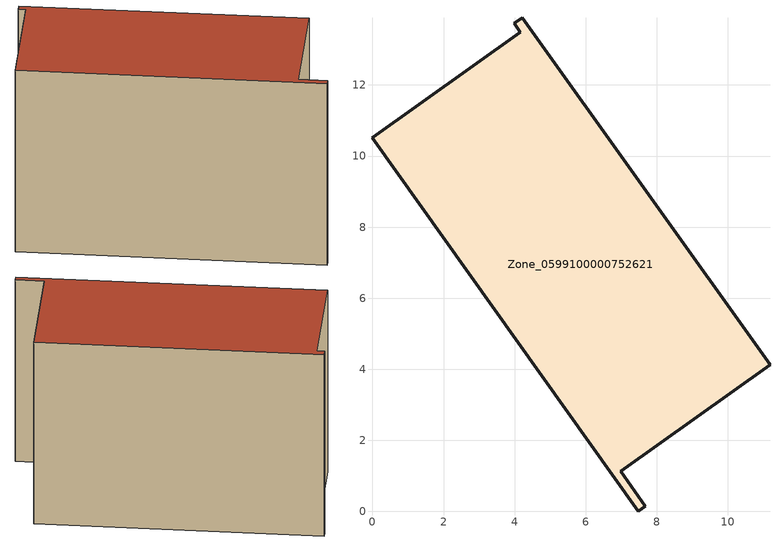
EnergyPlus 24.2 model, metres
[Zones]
Zone_0599100000752621
 floor ground (C_G): 7.48,0 0,10.52 4.16,13.49 3.98,13.73 4.21,13.9 11.19,4.13 6.99,1.13 7.68,0.14 z0
 wall outside (C_F): 6.99,1.13 11.19,4.13 4.21,13.9 3.98,13.73 4.16,13.49 0,10.52 7.48,0 7.68,0.14 6.99,1.13 z0:8.57
 roof outside (C_R): 0,10.52 7.48,0 7.68,0.14 6.99,1.13 11.19,4.13 4.21,13.9 3.98,13.73 4.16,13.49 z8.57
[BUILDING]
Pand.0599100000752621: North Axis=0; Terrain=City; Loads Convergence Tolerance Value=0.04; Temperature Convergence Tolerance Value=0.4; Solar Distribution=FullExterior; Maximum Number of Warmup Days=25; Minimum Number of Warmup Days=1
[Site:Location]
Rotterdam.The.Hague.AP_ZH_NLD Design_Conditions: Latitude=51.96; Longitude=4.45; Time Zone=1; Elevation=-4.5
[SITE:GROUNDTEMPERATURE:BUILDINGSURFACE]
18, 18, 18, 18, 18, 18, 18, 18, 18, 18, 18, 18
[MATERIAL] Thermal Absorptance=0.9; Solar Absorptance=0.7; Visible Absorptance=0.7
Name | Roughness | Thickness | Conductivity | Density | Specific Heat
G.TI.2006-2014 | MediumSmooth | 0.15 | 0.06 | 540 | 1210
F.TI.2006-2014 | Rough | 0.3 | 0.12 | 1920 | 840
R.TI.2006-2014 | MediumRough | 0.2 | 0.08 | 1500 | 1000
[CONSTRUCTION]
C_G: G.TI.2006-2014
C_F: F.TI.2006-2014
C_R: R.TI.2006-2014
[ZONE]
Zone_0599100000752621: Type=1; Multiplier=1; Ceiling Height=Autocalculate; Volume=Autocalculate; Floor Area=autocalculate; Part of Total Floor Area=Yes
[ZONEINFILTRATION:DESIGNFLOWRATE]
Infil_Zone_0599100000752621: Zone or ZoneList or Space or SpaceList=Zone_0599100000752621; Schedule=AlwaysOn; Design Flow Rate Calculation Method=Flow/Area; Flow Rate per Floor Area=0.0015; Constant Term Coefficient=1; Temperature Term Coefficient=0; Velocity Term Coefficient=0; Velocity Squared Term Coefficient=0
[HVACTEMPLATE:ZONE:IDEALLOADSAIRSYSTEM]
Zone_0599100000752621: Maximum Heating Supply Air Temperature=50; Minimum Cooling Supply Air Temperature=13; Maximum Heating Supply Air Humidity Ratio=0.0156; Minimum Cooling Supply Air Humidity Ratio=0.0077; Heating Limit=NoLimit; Cooling Limit=NoLimit; Dehumidification Control Type=ConstantSensibleHeatRatio; Cooling Sensible Heat Ratio=0.7; Dehumidification Setpoint=60; Humidification Control Type=None; Humidification Setpoint=30; Outdoor Air Method=None; Outdoor Air Flow Rate per Person=0.00944; Outdoor Air Flow Rate per Zone Floor Area=0; Outdoor Air Flow Rate per Zone=0; Demand Controlled Ventilation Type=None; Outdoor Air Economizer Type=NoEconomizer; Heat Recovery Type=None; Sensible Heat Recovery Effectiveness=0.7; Latent Heat Recovery Effectiveness=0.65
[ZONECONTROL:THERMOSTAT]
ThermostatControl_Zone_0599100000752621: Zone or ZoneList=Zone_0599100000752621; Control Type Schedule=DualSetpointControlType; Control 1=Thermostat_Zone_0599100000752621; Temperature Difference Between Cutout And Setpoint=0
[THERMOSTATSETPOINT:DUALSETPOINT]
Thermostat_Zone_0599100000752621: Heating Setpoint Temperature Schedule=HeatingSetpoint_Zone_0599100000752621; Cooling Setpoint Temperature Schedule=CoolingSetpoint_Zone_0599100000752621
[SCHEDULE:COMPACT]
HeatingSetpoint_Zone_0599100000752621: Through: 12/31, For: AllDays, Until: 24:00, 21
CoolingSetpoint_Zone_0599100000752621: Through: 12/31, For: AllDays, Until: 24:00, 24
DualSetpointControlType: Through: 12/31, For: AllDays, Until: 24:00, 4
AlwaysOn: Through: 12/31, For: AllDays, Until: 24:00, 1
